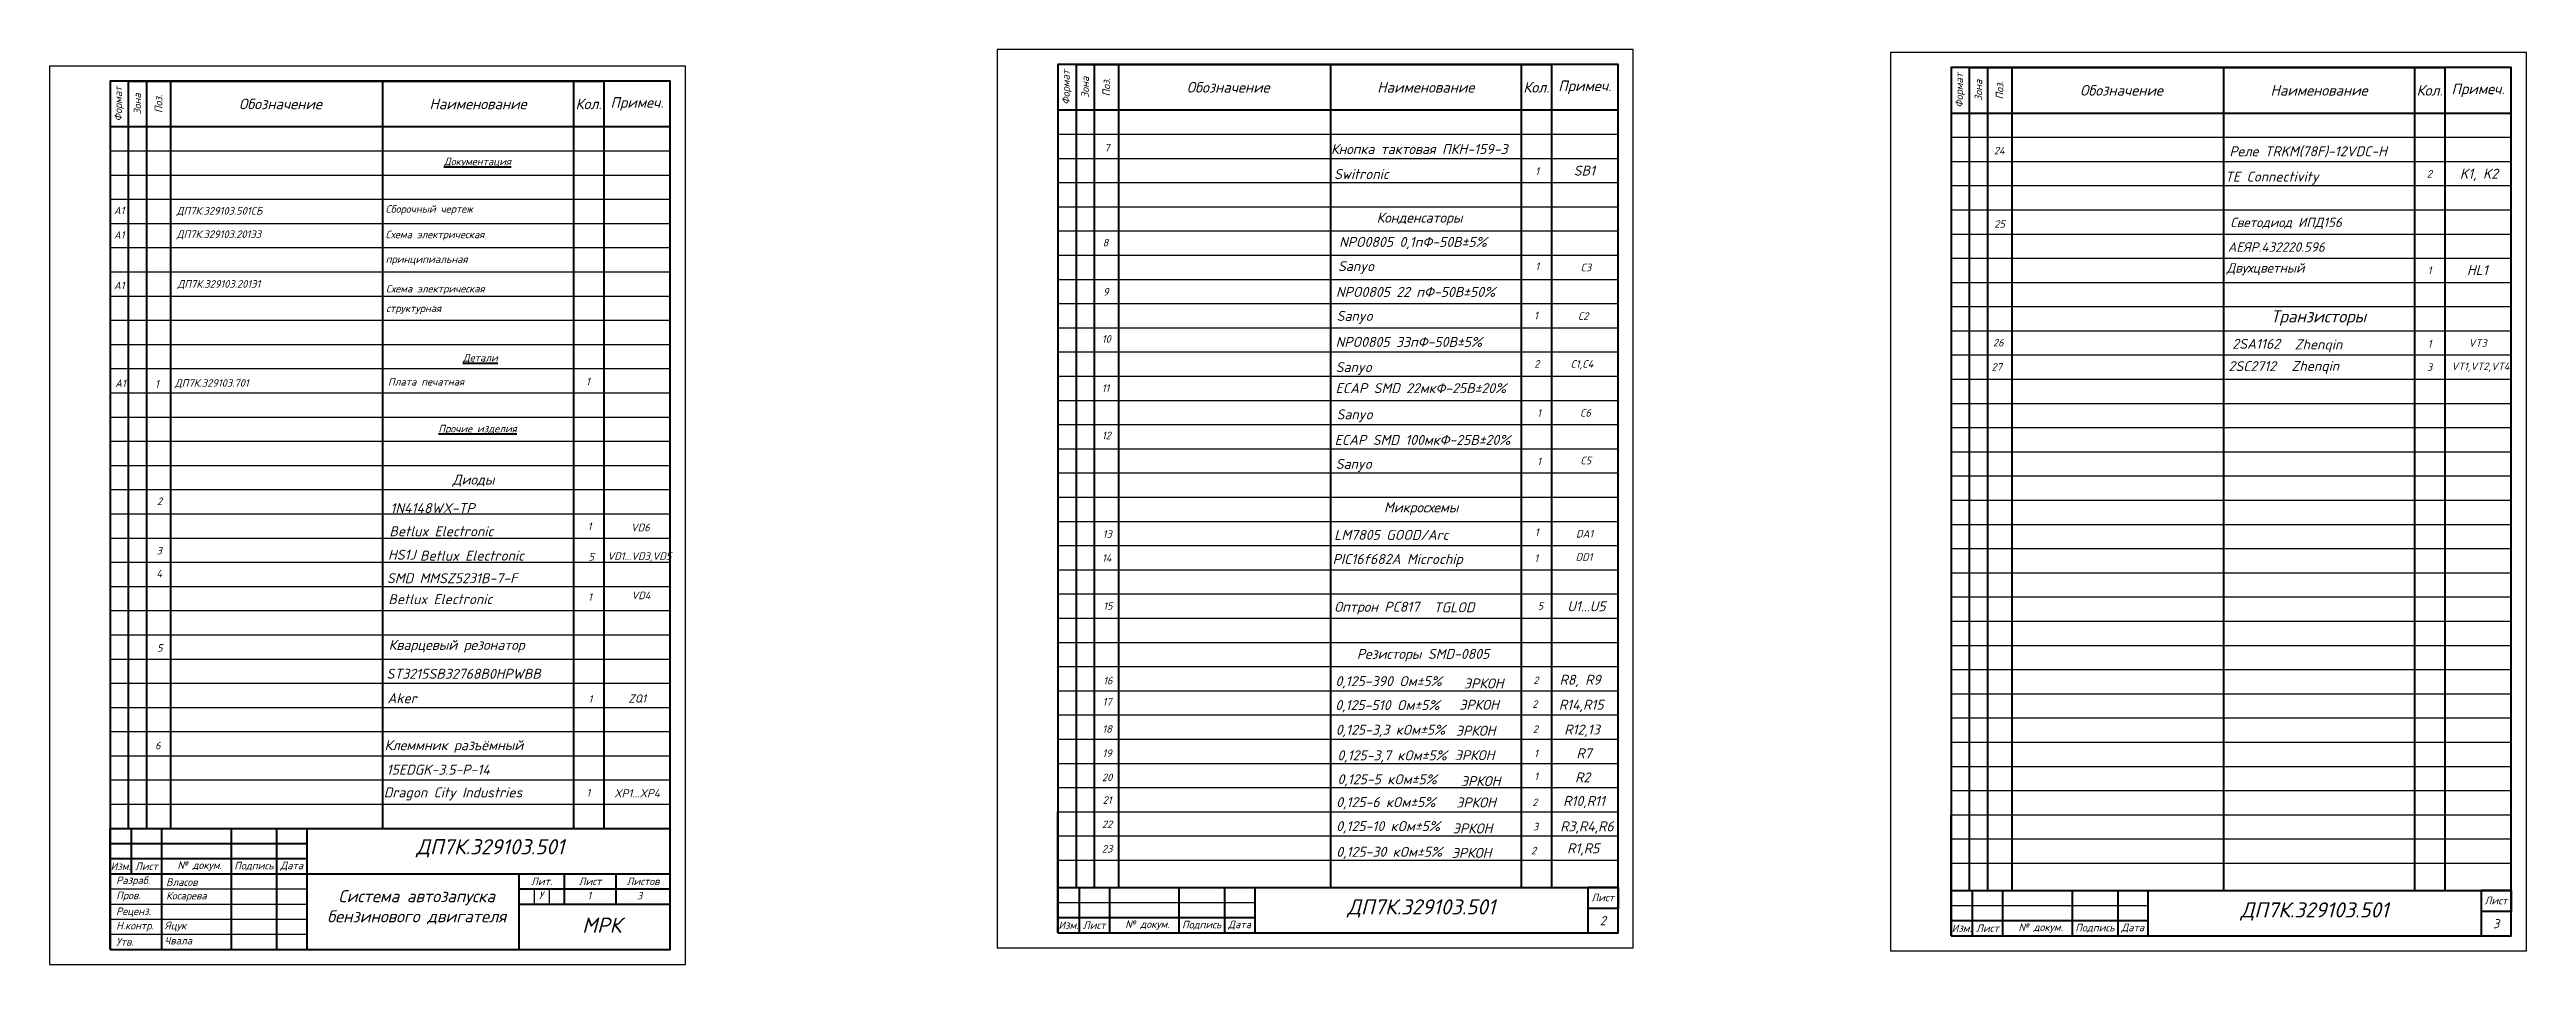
# Model space of a CAD drawing. Header units: millimetres. Extents: x 3560 to 4378, y 750 to 1053.
import ezdxf

# ---------------------------------------------------------------- set-up
doc = ezdxf.new("R2010")
doc.units = ezdxf.units.MM
doc.styles.get("Standard").update_dxf_attribs({"font": 'isocpeui.ttf'})
doc.styles.add('Мой', font='isocpeui.ttf')

msp = doc.modelspace()

# ---------------------------------------------------------------- linework, layer by layer
for p, q in [((3893.5, 1047.5), (3899.5, 1047.5)), ((3580.5, 1042), (3586.5, 1042)), ((4188.5, 1046.5), (4194.5, 1046.5)), ((3893.5, 1024.5), (4078.5, 1024.5)), ((4188.5, 1023.5), (4373.5, 1023.5)), ((3580.5, 1019), (3765.5, 1019)), ((3893.5, 1016.5), (4078.5, 1016.5)), ((4188.5, 1015.5), (4373.5, 1015.5)), ((3580.5, 1011), (3765.5, 1011)), ((3893.5, 1008.5), (4078.5, 1008.5)), ((4188.5, 1007.5), (4373.5, 1007.5)), ((3580.5, 1003), (3765.5, 1003)), ((3893.5, 1000.5), (4078.5, 1000.5)), ((4188.5, 999.5), (4373.5, 999.5)), ((3580.5, 995), (3765.5, 995)), ((3893.5, 992.5), (4078.5, 992.5)), ((4188.5, 991.5), (4373.5, 991.5)), ((3580.5, 987), (3765.5, 987)), ((3893.5, 984.5), (4078.5, 984.5)), ((4188.5, 983.5), (4373.5, 983.5)), ((3580.5, 979), (3765.5, 979)), ((3893.5, 976.5), (4078.5, 976.5)), ((4188.5, 975.5), (4373.5, 975.5)), ((3580.5, 971), (3765.5, 971)), ((3893.5, 968.5), (4078.5, 968.5)), ((4188.5, 967.5), (4373.5, 967.5)), ((3580.5, 963), (3765.5, 963)), ((3893.5, 960.5), (4078.5, 960.5)), ((4188.5, 959.5), (4373.5, 959.5)), ((3580.5, 955), (3765.5, 955)), ((3893.5, 952.5), (4078.5, 952.5)), ((4188.5, 951.5), (4373.5, 951.5)), ((3580.5, 947), (3765.5, 947)), ((3893.5, 944.5), (4078.5, 944.5)), ((4188.5, 943.5), (4373.5, 943.5)), ((3580.5, 939), (3765.5, 939)), ((3893.5, 936.5), (4078.5, 936.5)), ((4188.5, 935.5), (4373.5, 935.5)), ((3580.5, 931), (3765.5, 931)), ((3893.5, 928.5), (4078.5, 928.5)), ((4188.5, 927.5), (4373.5, 927.5)), ((3580.5, 923), (3765.5, 923)), ((3893.5, 920.5), (4078.5, 920.5)), ((4188.5, 919.5), (4373.5, 919.5)), ((3580.5, 915), (3765.5, 915)), ((3893.5, 912.5), (4078.5, 912.5)), ((4188.5, 911.5), (4373.5, 911.5)), ((3580.5, 907), (3765.5, 907)), ((3893.5, 904.5), (4078.5, 904.5)), ((4188.5, 903.5), (4373.5, 903.5)), ((3580.5, 899), (3765.5, 899)), ((3893.5, 896.5), (4078.5, 896.5)), ((4188.5, 895.5), (4373.5, 895.5)), ((3580.5, 891), (3765.5, 891)), ((3893.5, 888.5), (4078.5, 888.5)), ((4188.5, 887.5), (4373.5, 887.5)), ((3580.5, 883), (3765.5, 883)), ((3893.5, 880.5), (4078.5, 880.5)), ((3893.5, 880.5), (4078.5, 880.5)), ((4188.5, 879.5), (4373.5, 879.5)), ((4188.5, 879.5), (4373.5, 879.5)), ((3580.5, 875), (3765.5, 875)), ((3580.5, 875), (3765.5, 875)), ((3893.5, 872.5), (4078.5, 872.5)), ((4188.5, 871.5), (4373.5, 871.5)), ((3580.5, 867), (3765.5, 867)), ((3580.5, 859), (3765.5, 859)), ((3893.5, 864.5), (4078.5, 864.5)), ((4188.5, 863.5), (4373.5, 863.5)), ((3580.5, 851), (3765.5, 851)), ((3893.5, 856.5), (4078.5, 856.5)), ((4188.5, 855.5), (4373.5, 855.5)), ((3580.5, 843), (3765.5, 843)), ((3893.5, 848.5), (4078.5, 848.5)), ((4188.5, 847.5), (4373.5, 847.5)), ((3580.5, 835), (3765.5, 835)), ((3893.5, 840.5), (4078.5, 840.5)), ((4188.5, 839.5), (4373.5, 839.5)), ((3580.5, 827), (3765.5, 827)), ((3580.5, 827), (3765.5, 827)), ((3893.5, 832.5), (4078.5, 832.5)), ((3893.5, 832.5), (4078.5, 832.5)), ((4188.5, 831.5), (4373.5, 831.5)), ((4188.5, 831.5), (4373.5, 831.5)), ((3580.5, 819), (3765.5, 819)), ((3580.5, 819), (3765.5, 819)), ((3893.5, 824.5), (4078.5, 824.5)), ((3893.5, 824.5), (4078.5, 824.5)), ((4188.5, 823.5), (4373.5, 823.5)), ((4188.5, 823.5), (4373.5, 823.5)), ((3580.5, 811), (3765.5, 811)), ((3893.5, 816.5), (4078.5, 816.5)), ((4188.5, 815.5), (4373.5, 815.5)), ((3580.5, 803), (3765.5, 803)), ((3893.5, 808.5), (4078.5, 808.5)), ((4188.5, 807.5), (4373.5, 807.5)), ((3893.5, 800.5), (4078.5, 800.5)), ((4188.5, 799.5), (4373.5, 799.5)), ((3893.5, 792.5), (4078.5, 792.5)), ((4188.5, 791.5), (4373.5, 791.5)), ((3893.5, 784.5), (4078.5, 784.5)), ((4188.5, 783.5), (4373.5, 783.5)), ((3580.5, 775), (3645.5, 775)), ((3580.5, 770), (3645.5, 770)), ((3720.5, 775), (3720.5, 770)), ((3725.5, 775), (3725.5, 770)), ((3893.5, 770.5), (3958.5, 770.5)), ((4188.5, 769.5), (4253.5, 769.5)), ((3580.5, 765), (3645.5, 765)), ((3580.5, 760), (3645.5, 760))]:
    msp.add_line(p, q)
at = {"lineweight": 50}
for p, q in [((3899.5, 1047.5), (3899.5, 775.5)), ((3899.5, 1047.5), (3905.5, 1047.5)), ((3905.5, 1047.5), (3905.5, 775.5)), ((3905.5, 1047.5), (3913.5, 1047.5)), ((3913.5, 1047.5), (3913.5, 775.5)), ((3913.5, 1047.5), (3983.5, 1047.5)), ((3913.5, 1047.5), (3983.5, 1047.5)), ((3913.5, 1047.5), (3983.5, 1047.5)), ((3983.5, 1047.5), (3983.5, 775.5)), ((3983.5, 1047.5), (4046.5, 1047.5)), ((4046.5, 1047.5), (4046.5, 775.5)), ((4046.5, 1047.5), (4056.5, 1047.5)), ((4056.5, 1047.5), (4056.5, 775.5)), ((3586.5, 1042), (3586.5, 795)), ((3586.5, 1042), (3592.5, 1042)), ((3592.5, 1042), (3592.5, 795)), ((3592.5, 1042), (3600.5, 1042)), ((3600.5, 1042), (3600.5, 795)), ((3600.5, 1042), (3670.5, 1042)), ((3600.5, 1042), (3670.5, 1042)), ((3600.5, 1042), (3670.5, 1042)), ((3670.5, 1042), (3670.5, 795)), ((3670.5, 1042), (3733.5, 1042)), ((3733.5, 1042), (3733.5, 795)), ((3733.5, 1042), (3743.5, 1042)), ((3743.5, 1042), (3743.5, 795)), ((4194.5, 1046.5), (4194.5, 774.5)), ((4194.5, 1046.5), (4200.5, 1046.5)), ((4200.5, 1046.5), (4200.5, 774.5)), ((4200.5, 1046.5), (4208.5, 1046.5)), ((4208.5, 1046.5), (4208.5, 774.5)), ((4208.5, 1046.5), (4278.5, 1046.5)), ((4208.5, 1046.5), (4278.5, 1046.5)), ((4208.5, 1046.5), (4278.5, 1046.5)), ((4278.5, 1046.5), (4278.5, 774.5)), ((4278.5, 1046.5), (4341.5, 1046.5)), ((4341.5, 1046.5), (4341.5, 774.5)), ((4341.5, 1046.5), (4351.5, 1046.5)), ((4351.5, 1046.5), (4351.5, 774.5)), ((3893.5, 1032.5), (4078.5, 1032.5)), ((3893.5, 1032.5), (3893.5, 1024.5)), ((3983.5, 1032.5), (3984.5, 1032.5)), ((4188.5, 1031.5), (4373.5, 1031.5)), ((4188.5, 1031.5), (4188.5, 1023.5)), ((4278.5, 1031.5), (4279.5, 1031.5)), ((3580.5, 1027), (3765.5, 1027)), ((3580.5, 1027), (3580.5, 1019)), ((3580.5, 755), (3580.5, 795)), ((3580.5, 795), (3765.5, 795)), ((3587.5, 795), (3587.5, 780)), ((3597.5, 795), (3597.5, 755)), ((3620.5, 795), (3620.5, 755)), ((3635.5, 795), (3635.5, 755)), ((3645.5, 795), (3645.5, 755)), ((3676.5, 795), (3676.5, 795)), ((3893.5, 760.5), (3893.5, 800.5)), ((4188.5, 759.5), (4188.5, 799.5)), ((3580.5, 790), (3645.5, 790)), ((3580.5, 785), (3645.5, 785)), ((3580.5, 780), (3765.5, 780)), ((3715.5, 780), (3715.5, 755)), ((3730.5, 780), (3730.5, 770)), ((3747.5, 780), (3747.5, 770)), ((3715.5, 775), (3765.5, 775)), ((3715.5, 775), (3715.5, 770)), ((3715.5, 770), (3765.5, 770)), ((3893.5, 775.5), (4078.5, 775.5)), ((3900.5, 775.5), (3900.5, 760.5)), ((3910.5, 775.5), (3910.5, 760.5)), ((3933.5, 775.5), (3933.5, 760.5)), ((3948.5, 775.5), (3948.5, 760.5)), ((3958.5, 775.5), (3958.5, 760.5)), ((4078.5, 775.5), (4068.5, 775.5)), ((4068.5, 775.5), (4068.5, 760.5)), ((4078.5, 775.5), (4078.5, 768.5)), ((4188.5, 774.5), (4373.5, 774.5)), ((4195.5, 774.5), (4195.5, 759.5)), ((4205.5, 774.5), (4205.5, 759.5)), ((4228.5, 774.5), (4228.5, 759.5)), ((4243.5, 774.5), (4243.5, 759.5)), ((4253.5, 774.5), (4253.5, 759.5)), ((4373.5, 774.5), (4363.5, 774.5)), ((4363.5, 774.5), (4363.5, 759.5)), ((4373.5, 774.5), (4373.5, 767.5)), ((3893.5, 765.5), (3958.5, 765.5)), ((4078.5, 768.5), (4068.5, 768.5)), ((4188.5, 764.5), (4253.5, 764.5)), ((4373.5, 767.5), (4363.5, 767.5)), ((3893.5, 760.5), (4078.5, 760.5)), ((4188.5, 759.5), (4373.5, 759.5))]:
    msp.add_line(p, q, dxfattribs=at)
for points in [[(3873.5, 755.5), (4083.5, 755.5), (4083.5, 1052.5), (3873.5, 1052.5)], [(4168.5, 754.5), (4378.5, 754.5), (4378.5, 1051.5), (4168.5, 1051.5)], [(3560.5, 750), (3770.5, 750), (3770.5, 1047), (3560.5, 1047)]]:
    msp.add_lwpolyline(points, close=True)
for points in [[(3893.5, 760.5), (4078.5, 760.5), (4078.5, 1047.5), (3893.5, 1047.5)], [(3580.5, 755), (3765.5, 755), (3765.5, 1042), (3580.5, 1042)], [(4188.5, 759.5), (4373.5, 759.5), (4373.5, 1046.5), (4188.5, 1046.5)]]:
    msp.add_lwpolyline(points, close=True, dxfattribs=at)

# ---------------------------------------------------------------- texts
at = {"char_height": 2.5, "attachment_point": 5, "rotation": 90, "style": 'Мой'}
for s, insert in [('Формат', (3583.5, 1034.5)), ('Формат', (3896.5, 1040)), ('Зона', (3902.5, 1040)), ('Поз.', (3909.5, 1040)), ('Формат', (4191.5, 1039)), ('Зона', (4197.5, 1039)), ('Поз.', (4204.5, 1039)), ('Зона', (3589.5, 1034.5)), ('Поз.', (3596.5, 1034.5))]:
    msp.add_mtext_dynamic_manual_height_columns(s, width=15, gutter_width=12.5, heights=[0], dxfattribs=dict(at, insert=insert))
at = {"style": 'Мой'}
for s, width, heights, insert, char_height, attachment_point in [('Обозначение', 72.5, [0], (3949.75, 1040), 3.5, 5), ('Наименование', 63, [0], (4015, 1040), 3.5, 5), ('\\pt3.5;Кол.', 10, [0], (4051.5, 1040), 3.5, 5), ('Примеч.', 22, [0], (4067.5, 1040), 3.5, 5), ('Обозначение', 72.5, [0], (4244.75, 1039), 3.5, 5), ('Наименование', 63, [0], (4310, 1039), 3.5, 5), ('\\pt3.5;Кол.', 10, [0], (4346.5, 1039), 3.5, 5), ('Примеч.', 22, [0], (4362.5, 1039), 3.5, 5), ('Обозначение', 72.5, [0], (3636.75, 1034.5), 3.5, 5), ('Наименование', 63, [0], (3702, 1034.5), 3.5, 5), ('\\pt3.5;Кол.', 10, [0], (3738.5, 1034.5), 3.5, 5), ('Примеч.', 22, [0], (3754.5, 1034.5), 3.5, 5), ('Кнопка тактовая ПКН-159-3', 110, [0], (3983.68, 1021.23), 3.3, 1), ('Реле TRKM(78F)-12VDC-H', 160, [0], (4280.38, 1020.5), 3.3, 1), ('Switronic ', 99, [0], (3984.72, 1012.97), 3.3, 1), ('SB1', 4.6827, [0], (4063.83, 1014.1), 3.3, 1), (' TE Connectivity', 99, [0], (4276.86, 1012.13), 3.3, 1), ('K1, K2', 29.5526, [0], (4356.52, 1013.09), 3.3, 1), ('NPO0805 0,1пФ-50В%%P5% ', 104.8443, [0], (3986.38, 990.54), 3.3, 1), ('Sanyo', 99, [0], (3986, 982.52), 3.3, 1), ('\\pxt16;NPO0805 22 пФ-50В%%P50% ', 106.6902, [0], (3985.35, 974), 3.3, 1), ('HL1', 4.6827, [0], (4358.84, 981.22), 3.3, 1), ('Sanyo', 99, [0], (3985.52, 966.07), 3.3, 1), ('Транзисторы', 110, [0], (4294.07, 963.73), 4, 4), ('NPO0805 33пФ-50В%%P5% ', 115.3925, [0], (3985.24, 957.48), 3.3, 1), ('Sanyo', 99, [0], (3985.23, 949.15), 3.3, 1), ('\\pxqc;Zhenqin', 45.0381, [0], (4286.22, 949.54), 3.3, 1), ('\\pxqc;Zhenqin', 45.0381, [0], (4287.27, 956.63), 3.3, 1), ('VT1,VT2,VT4', 22.772, [0], (4363.29, 947.46), 2.5, 5), ('VT3', 22.772, [0], (4362.38, 955.47), 2.5, 5), ('Sanyo', 99, [0], (3985.51, 933.52), 3.3, 1), ('Sanyo', 99, [0], (3985.23, 917.15), 3.3, 1), ('Betlux Electronic', 99, [0], (3672.73, 894.88), 3.3, 1), ('VD6', 22.2621, [1.99], (3755.6, 894.47), 2.5, 5), ('Betlux Electronic', 99, [0], (3682.84, 886.82), 3.3, 1), ('\\pxsm1;VD1...VD3,VD5', 27.8826, [2.13], (3755.3, 884.71), 2.5, 5), ('Betlux Electronic', 99, [0], (3672.39, 872.43), 3.3, 1), ('VD4', 22.772, [0], (3755.83, 872.03), 2.5, 5), ('Оптрон PC817', 110, [0], (3984.8, 869.91), 3.3, 1), ('TGLOD', 99, [0], (4017.61, 869.75), 3.3, 1), ('U1...U5', 19.6873, [0], (4061.71, 870.07), 3.3, 1), ('Кварцевый резонатор', 106.7631, [0], (3672.5, 855.22), 3.3, 4), ('\\pxql;Резисторы SMD-0805 ', 142, [5.2], (3992.23, 854.34), 3.3, 1), ('\\PST3215SB32768B0HPWBB', 106.7631, [0], (3671.76, 848.86), 3.3, 4), ('ЭРКОН', 99, [0], (4027.56, 844.56), 3.3, 1), ('R8, R9', 22.3216, [0], (4059.17, 845.78), 3.3, 1), ('Aker', 99, [0], (3672.05, 839.68), 3.3, 1), ('ZQ1', 22.772, [0], (3754.6, 837.93), 2.7, 5), ('ЭРКОН', 99, [0], (4026.04, 837.51), 3.3, 1), ('R14,R15', 24.1819, [0], (4058.95, 837.52), 3.3, 1), ('ЭРКОН', 99, [0], (4024.9, 828.94), 3.3, 1), ('R12,13', 4.6827, [0], (4060.72, 829.33), 3.3, 1), ('Клеммник разъёмный ', 106.7631, [0], (3671.12, 822.06), 3.3, 4), ('0,125-3,7 кOм%%P5%', 160, [0], (3985.8, 820.8), 3.3, 1), ('ЭРКОН', 99, [0], (4024.55, 820.85), 3.3, 1), ('1', 52, [0], (4050.78, 821.06), 2.5, 1), ('R7', 5, [0], (4064.73, 821.46), 3.3, 1), ('15EDGK-3.5-P-14', 106.7631, [0], (3671.82, 814.43), 3.3, 4), ('ЭРКОН', 99, [0], (4026.54, 812.27), 3.3, 1), ('1', 52, [0], (4050.84, 813.47), 2.5, 1), ('R2', 5, [0], (4064.3, 813.51), 3.3, 1), ('0,125-6 кOм%%P5%', 160, [0], (3985.41, 805.34), 3.3, 1), ('ЭРКОН', 99, [0], (4025.02, 805.22), 3.3, 1), ('R10,R11', 5, [0], (4060.37, 805.71), 3.3, 1), ('0,125-10 кOм%%P5%', 160, [0], (3985.41, 797.41), 3.3, 1), ('ЭРКОН', 99, [0], (4023.88, 796.65), 3.3, 1), ('R3,R4,R6', 5, [0], (4059.4, 797.33), 3.3, 1), ('ЭРКОН', 99, [0], (4023.54, 788.56), 3.3, 1), ('R1,R5', 5, [0], (4061.67, 790.07), 3.3, 1), ('\\pxql;Яцук', 23, [0], (3598.55, 764.13), 2.5, 1), ('\\pxql;Чвала', 23, [0], (3598.55, 759.13), 2.5, 1)]:
    msp.add_mtext_dynamic_manual_height_columns(s, width=width, gutter_width=12.5, heights=heights, dxfattribs=dict(at, insert=insert, char_height=char_height, attachment_point=attachment_point))
at = {"lineweight": 50, "style": 'Мой'}
for s, width, heights, insert, char_height, attachment_point in [('\\pxqc;{\\LДокументация\\H1.00001x; }', 63, [0], (3670.33, 1015.13), 2.5, 4), ('\\pxqc;7', 8.5, [0], (3905.45, 1020.02), 2.5, 4), ('\\pxqc;24', 10, [0], (4199.39, 1019.04), 2.5, 4), ('\\pxqc;1', 10, [0], (4046.79, 1012.27), 2.5, 4), ('\\pxqc;2', 9, [0], (4341.94, 1011.38), 2.5, 4), ('\\pxqc;А1', 5.5, [0], (3580.75, 999.29), 2.5, 4), ('ДП7К.329103.501CБ', 70, [0], (3602.5, 998.91), 2.5, 4), ('\\pxql;Сборочный чертеж', 63, [3.25], (3671.5, 999.44), 2.5, 4), ('Конденсаторы', 45.0381, [0], (3998.77, 996.46), 3.3, 4), ('\\pxqc;А1', 6, [0], (3580.5, 991.19), 2.5, 4), ('ДП7К.329103.201Э3', 70, [0], (3602.5, 991.18), 2.5, 4), ('Схема электрическая ', 63, [10.07], (3671.5, 991.01), 2.5, 4), ('\\pxqc;8', 10, [0], (3904.2, 988.64), 2.5, 4), ('\\pxqc;25', 10, [0], (4199.51, 994.81), 2.5, 4), ('принципиальная', 63, [0], (3671.5, 982.84), 2.5, 4), ('\\pxqc;1', 10, [0], (4046.83, 980.83), 2.5, 4), ('\\pxqc;C3', 10, [0], (4062.87, 980.44), 2.5, 4), ('\\pxqc;А1', 6, [0], (3580.53, 974.5), 2.5, 4), ('ДП7К.329103.201Э1', 70, [0], (3602.76, 974.74), 2.5, 4), ('Схема электрическая ', 63, [10.07], (3671.62, 973.08), 2.5, 4), ('\\pxqc;9', 10, [0], (3904.35, 972.38), 2.5, 4), ('\\pxqc;1', 10, [0], (4341.5, 979.48), 2.5, 4), ('структурная', 63, [0], (3671.68, 966.59), 2.5, 4), ('\\pxqc;1', 10, [0], (4046.39, 964.54), 2.5, 4), ('\\pxqc;С2', 10, [0], (4062, 964.36), 2.5, 4), ('\\pxqc;10', 10, [0], (3904.5, 956.82), 2.5, 4), ('\\pxqc;{\\LДетали}', 63, [0], (3671.28, 950.33), 2.5, 4), ('\\pxqc;2', 9, [0], (4047.17, 948.57), 2.5, 4), ('С1,C4', 23, [0], (4062.88, 948.25), 2.5, 4), ('\\pxqc;26', 10, [0], (4199.05, 955.56), 2.5, 4), ('\\pxqc;1', 10, [0], (4341.51, 955.2), 2.5, 4), ('\\pxqc;А1', 6.5, [0], (3580.67, 942.14), 2.5, 4), ('\\pxqc;1', 8.5, [0], (3591.71, 941.95), 2.5, 4), ('ДП7К.329103.701', 70, [0], (3601.91, 941.99), 2.5, 4), ('Плата печатная ', 63, [0], (3672.27, 942.66), 2.5, 4), ('\\pxqc;1', 10, [0], (3733.3, 942.75), 2.5, 4), ('\\pxqc;11', 10, [0], (3904.24, 940.54), 2.5, 4), ('\\pxqc;27', 10, [0], (4198.55, 947.56), 2.5, 4), ('\\pxqc;3', 10, [0], (4341.51, 947.47), 2.5, 4), ('\\pxqc;1', 9, [0], (4047.89, 932.32), 2.5, 4), ('C6', 23, [0], (4065.92, 932.38), 2.5, 4), ('\\pxqc;{\\LПрочие изделия }', 63, [0], (3670.36, 926.81), 2.5, 4), ('\\pxqc;12', 10, [0], (3904.51, 924.91), 2.5, 4), ('\\pxqc;1', 9, [0], (4047.89, 916.32), 2.5, 4), ('C5', 23, [0], (4066.01, 916.62), 2.5, 4), ('\\pxqc;2', 8.5, [0], (3592.6, 903.16), 2.5, 4), ('Микросхемы', 45.0381, [0], (4001.17, 900.67), 3.3, 4), ('\\pxqc;1', 10, [0], (3733.82, 894.83), 2.5, 4), ('\\pxqc;13', 10, [0], (3904.8, 892.32), 2.5, 4), ('\\pxt1;LM7805 GOOD/Arc', 110, [0], (3984.75, 892.03), 3.3, 4), ('\\pxqc;1', 9, [0], (4047.15, 892.91), 2.5, 4), ('DA1', 23, [0], (4064.63, 892.4), 2.5, 4), ('\\pxqc;3', 8.5, [0], (3592.46, 886.82), 2.5, 4), ('\\pxqc;5', 10, [0], (3734.41, 884.78), 2.5, 4), ('\\pxqc;14', 10, [0], (3904.62, 884.37), 2.5, 4), ('\\pxt1;PIC16f682A Microchip', 110, [0], (3984.25, 883.55), 3.3, 4), ('\\pxqc;1', 9, [0], (4046.99, 884.34), 2.5, 4), ('DD1', 23, [0], (4064.48, 884.71), 2.5, 4), ('\\pxqc;4', 8.5, [0], (3592.46, 879.24), 2.5, 4), ('\\pxqc;1', 10, [0], (3733.99, 871.49), 2.5, 4), ('\\pxqc;15', 10, [0], (3905, 868.53), 2.5, 4), ('\\pxqc;5', 9, [0], (4048.38, 868.56), 2.5, 4), ('\\pxqc;5', 8.5, [0], (3592.66, 854.66), 2.5, 4), ('\\pxqc;16', 10, [0], (3905, 843.86), 2.5, 4), ('\\pxqc;2', 9, [0], (4046.86, 843.96), 2.5, 4), ('\\pxqc;1', 10, [0], (3734.13, 837.79), 2.5, 4), ('\\pxqc;17', 10, [0], (3904.76, 836.86), 2.5, 4), ('\\pxqc;2', 9, [0], (4046.52, 836.1), 2.5, 4), ('\\pxqc;18', 10, [0], (3904.76, 827.86), 2.5, 4), ('\\pxqc;2', 9, [0], (4046.71, 827.81), 2.5, 4), ('\\pxqc;6', 8.5, [0], (3592, 822.39), 2.5, 4), ('\\pxqc;19', 10, [0], (3904.76, 819.86), 2.5, 4), ('\\pxqc;20', 10, [0], (3904.76, 811.86), 2.5, 4), ('\\pxqc;1', 10, [0], (3733.45, 806.78), 2.5, 4), ('\\pxqc;21', 10, [0], (3904.76, 804.36), 2.5, 4), ('\\pxqc;2', 9, [0], (4046.52, 803.6), 2.5, 4), ('\\pxqc;22', 10, [0], (3904.76, 796.36), 2.5, 4), ('\\pxqc;3', 9, [0], (4046.78, 795.58), 2.5, 4), ('ДП7К.329103.501', 110, [0], (3706.05, 788.42), 5, 5), ('\\pxqc;23', 10, [0], (3904.8, 788.26), 2.5, 4), ('\\pxqc;2', 9, [0], (4046.12, 787.65), 2.5, 4), ('Власов', 23, [0], (3599, 778.5), 2.5, 1), ('Косарева', 23, [0], (3599, 774), 2.5, 1), ('\\pxqc;Система автозапуска бензинового двигателя', 61.5, [25], (3651.01, 774.6), 4, 1), ('\\pxqc;у', 5, [0], (3720.5, 775), 2.5, 1), ('\\pxqc;1', 17.5, [0], (3730, 774), 2.5, 1), ('3', 17.5, [0], (3754.5, 774), 2.5, 1), ('ДП7К.329103.501', 110, [0], (4013.5, 768.53), 5, 5), ('ДП7К.329103.501', 110, [0], (4308.5, 767.53), 5, 5), ('\\pxqc; МРК', 48.5, [0], (3717, 765.5), 5, 1), ('2', 10, [0], (4073.5, 764.5), 3, 5), ('3', 10, [0], (4368.5, 763.5), 3, 5)]:
    msp.add_mtext_dynamic_manual_height_columns(s, width=width, gutter_width=12.5, heights=heights, dxfattribs=dict(at, insert=insert, char_height=char_height, attachment_point=attachment_point))
at = {"char_height": 3.3, "attachment_point": 1, "style": 'Мой'}
for s, insert, width in [('{\\H0.95x;Светодиод ИПД156}', (4280.71, 996.9), 104.8443), ('{\\H0.95x;Двухцветный}', (4279.5, 981.86), 104.8443), ('{\\H0.95x;АЕЯР.432220.596}', (4279.86, 988.75), 104.8443), ('Диоды', (3693.59, 911.95), 124.3656), ('HS1J', (3672.29, 887.11), 124.3656), ('0,125-390 Oм±5%', (3985.17, 845.33), 104.8443), ('0,125-510 Oм±5% ', (3985.11, 837.41), 104.8443), ('0,125-3,3 кOм±5%', (3985.27, 829.26), 104.8443), ('0,125-5 кOм±5%', (3985.85, 812.89), 104.8443), (' Dragon City Industries', (3668.78, 808.54), 60.6754), ('0,125-30 кOм±5%', (3985.43, 788.91), 104.8443)]:
    msp.add_mtext(s, dxfattribs=dict(at, insert=insert, width=width))
at = {"color": 32, "true_color": 0xcd6928, "style": 'Мой'}
for s, width, insert, char_height, attachment_point in [('{\\C256;2SC2712}', 110, (4280.08, 947.81), 3.3, 4), ('{\\C256;2SA1162}', 110, (4281.34, 955.19), 3.3, 4), ('{\\C7;ECAP SMD 22мкФ-25В%%P20% }', 106.6645, (3985.22, 942.19), 3.3, 1), ('{\\C7; ECAP SMD 100мкФ-25В%%P20% } ', 104.8443, (3982.81, 925.08), 3.3, 1), ('{\\C7;1N4148WX-TP}', 110, (3673.06, 900.88), 3.3, 4), ('{\\C7;SMD MMSZ5231B-7-F}', 110, (3671.91, 877.71), 3.3, 4), ('{\\C7;XP1...XP4}', 22.772, (3754.52, 806.61), 2.7, 5)]:
    msp.add_mtext_dynamic_manual_height_columns(s, width=width, gutter_width=12.5, heights=[0], dxfattribs=dict(at, insert=insert, char_height=char_height, attachment_point=attachment_point))
at = {"char_height": 2.5}
for s, width, insert, attachment_point in [('Изм.', 7, (3584, 782.5), 5), ('\\pi2;Разраб.', 17, (3580.5, 777.5), 4), ('Лист', 10, (3592.5, 782.5), 5), ('№ докум.', 20.8786, (3610.06, 782.5), 5), ('Подпись', 15, (3628, 782.5), 5), ('Дата', 10, (3640.5, 782.5), 5), ('Лит.', 15, (3723, 777.5), 5), ('Лист', 17, (3739, 777.5), 5), ('Листов', 18, (3756.5, 777.5), 5), ('\\pi2;Пров.', 17, (3580.5, 772.5), 4), ('Лист', 17, (4073.43, 772.16), 5), ('Лист', 17, (4368.43, 771.16), 5), ('\\pxi0.8;Реценз.', 17, (3580.49, 767.27), 4), ('\\pi2;Н.контр.', 17, (3580.5, 762.5), 4), ('Изм.', 7, (3897, 763), 5), ('Лист', 10, (3905.5, 763), 5), ('№ докум.', 20.8786, (3923.06, 763), 5), ('Подпись', 15, (3941, 763), 5), ('Дата', 10, (3953.5, 763), 5), ('Изм.', 7, (4192, 762), 5), ('Лист', 10, (4200.5, 762), 5), ('№ докум.', 20.8786, (4218.06, 762), 5), ('Подпись', 15, (4236, 762), 5), ('Дата', 10, (4248.5, 762), 5), ('\\pi2;Утв.', 17, (3580.5, 757.5), 4)]:
    msp.add_mtext_dynamic_manual_height_columns(s, width=width, gutter_width=12.5, heights=[0], dxfattribs=dict(at, insert=insert, attachment_point=attachment_point))

doc.saveas('drawing.dxf')
